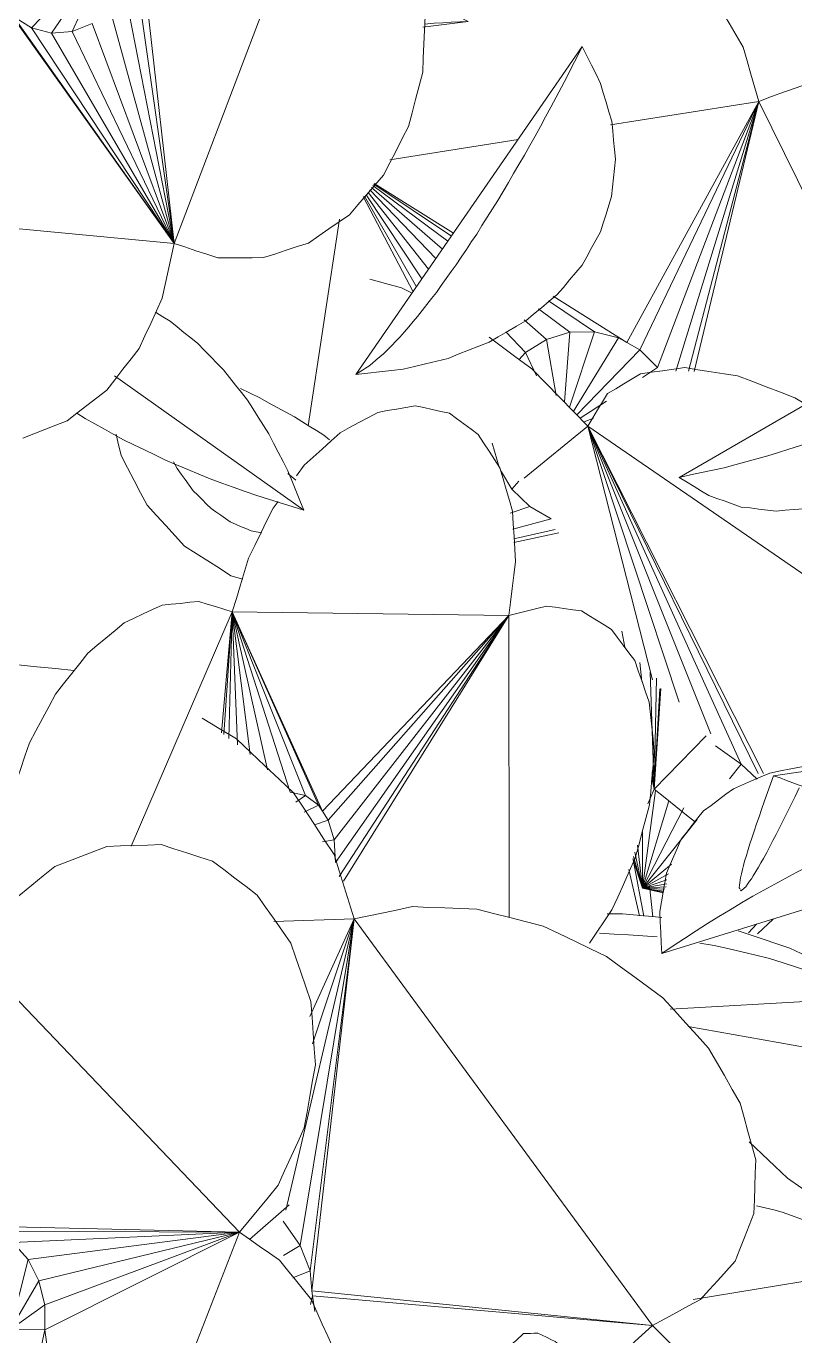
# Model space of a CAD drawing. Header units: metres. Extents: x -18.34 to -13.25, y -25.49 to -16.26.
# Drawn here: x -17.6161 to -17.5496, y -21.0755 to -20.9622 of the extents above; entities that cross this region are included whole.
import ezdxf

# ---------------------------------------------------------------- set-up
doc = ezdxf.new("R2010")
doc.units = ezdxf.units.M
doc.layers.add('Importações nas famílias', color=7, linetype='Continuous', lineweight=5)
doc.layers.add('Vegetação', color=7, linetype='Continuous', lineweight=5)

# ---------------------------------------------------------------- blocks, each defined once
blk = doc.blocks.new('Planta_pergolado_12200 - plantas pergolado_skp_Component_17-V2872-Pavimento 02 - Executivo')
at = {"layer": 'Importações nas famílias', "color": 9}
for p, q in [((-0.04069, 0.05566), (-0.01769, 0.03159)), ((-0.01769, 0.03159), (-0.04069, 0.03213)), ((-0.0389, 0.03168), (-0.01769, 0.03159)), ((-0.03728, 0.03069), (-0.01769, 0.03159)), ((-0.03596, 0.02923), (-0.03728, 0.03069)), ((-0.01769, 0.03159), (-0.03596, 0.02923)), ((-0.01769, 0.03159), (-0.03503, 0.0274)), ((-0.03453, 0.02532), (-0.01769, 0.03159)), ((-0.03452, 0.02314), (-0.01769, 0.03159)), ((-0.03109, -0.00279), (-0.01769, 0.03159)), ((-0.03749, 0.02318), (-0.03596, 0.02923)), ((-0.03503, 0.0274), (-0.03596, 0.02923)), ((-0.03749, 0.02318), (-0.03503, 0.0274)), ((-0.03463, 0.02574), (-0.03503, 0.0274)), ((-0.03453, 0.02532), (-0.03749, 0.02318)), ((-0.03463, 0.02574), (-0.03453, 0.02532)), ((-0.03453, 0.02532), (-0.03452, 0.02314)), ((-0.03749, 0.02318), (-0.03452, 0.02314)), ((-0.03452, 0.02314), (-0.03499, 0.02099)), ((-0.03452, 0.02314), (-0.03109, -0.00279))]:
    blk.add_line(p, q, dxfattribs=at)
at = {"layer": 'Importações nas famílias', "color": 9, "flags": 128}
for points in [[(-0.03367, 0.06322), (-0.03254, 0.06366), (-0.03141, 0.06409), (-0.03028, 0.06453), (-0.02915, 0.06497)], [(-0.02915, 0.06497), (-0.02798, 0.06501), (-0.02681, 0.06505), (-0.02564, 0.06509), (-0.02446, 0.06513)], [(-0.02446, 0.06513), (-0.02335, 0.06477), (-0.02223, 0.06441), (-0.02112, 0.06405), (-0.02, 0.06369)], [(-0.02, 0.06369), (-0.01904, 0.06296), (-0.01807, 0.06222), (-0.01711, 0.06149), (-0.01614, 0.06076)], [(-0.03763, 0.06002), (-0.03664, 0.06082), (-0.03565, 0.06162), (-0.03466, 0.06242), (-0.03367, 0.06322)], [(-0.01614, 0.06076), (-0.01542, 0.05972), (-0.01469, 0.05868), (-0.01396, 0.05764), (-0.01323, 0.0566)], [(-0.01323, 0.0566), (-0.01279, 0.05534), (-0.01236, 0.05408), (-0.01193, 0.05282), (-0.0115, 0.05156)], [(-0.0115, 0.05156), (-0.0114, 0.05019), (-0.0113, 0.04882), (-0.0112, 0.04745), (-0.0111, 0.04608)], [(-0.0111, 0.04608), (-0.01135, 0.04472), (-0.01159, 0.04335), (-0.01183, 0.04199), (-0.01208, 0.04062)], [(-0.01208, 0.04062), (-0.01264, 0.03938), (-0.01321, 0.03813), (-0.01377, 0.03689), (-0.01434, 0.03565)], [(-0.01434, 0.03565), (-0.01517, 0.03463), (-0.01601, 0.03362), (-0.01685, 0.0326), (-0.01769, 0.03159)], [(-0.01769, 0.03159), (-0.01682, 0.03098), (-0.01596, 0.03038), (-0.01509, 0.02978), (-0.01422, 0.02917)], [(-0.01422, 0.02917), (-0.01353, 0.02832), (-0.01284, 0.02746), (-0.01214, 0.02661), (-0.01145, 0.02575)], [(-0.01145, 0.02575), (-0.01098, 0.0247), (-0.01051, 0.02365), (-0.01003, 0.0226), (-0.00956, 0.02155)]]:
    blk.add_lwpolyline(points, dxfattribs=at)
blk = doc.blocks.new('Planta_pergolado_12200 - plantas pergolado_skp_Component_16-V2873-Pavimento 02 - Executivo')
blk.add_blockref('Planta_pergolado_12200 - plantas pergolado_skp_Component_17-V2872-Pavimento 02 - Executivo', (0, 0))
blk = doc.blocks.new('Planta_pergolado_12200 - plantas pergolado_skp_-V2892-Pavimento 02 - Executivo')
blk.add_blockref('Planta_pergolado_12200 - plantas pergolado_skp_Component_16-V2873-Pavimento 02 - Executivo', (0, 0))
blk = doc.blocks.new('Planta_pergolado_12200 - plantas pergolado_skp_Component_17-V3023-Pavimento 02 - Executivo')
at = {"layer": 'Importações nas famílias', "color": 9}
for p, q in [((0.01444, 0.1274), (0.02726, 0.12943)), ((0.01585, 0.10856), (0.02726, 0.12943)), ((0.01697, 0.10792), (0.02726, 0.12943)), ((0.01851, 0.10641), (0.02726, 0.12943)), ((0.0201, 0.1061), (0.02726, 0.12943)), ((0.02726, 0.12943), (0.02118, 0.10608)), ((0.02726, 0.12943), (0.02168, 0.10607)), ((0.03528, 0.11316), (0.02726, 0.12943)), ((-0.00466, 0.12436), (0.00643, 0.12612)), ((-0.00686, 0.12124), (-0.00236, 0.11339)), ((-0.0067, 0.12133), (-0.0019, 0.11406)), ((-0.00655, 0.12154), (-0.00131, 0.11491)), ((-0.00639, 0.12177), (-0.00069, 0.11582)), ((-0.00625, 0.12199), (-0.00011, 0.11665)), ((-0.00614, 0.12216), (0.00035, 0.11732)), ((-0.00606, 0.12227), (0.00067, 0.11777)), ((-0.00602, 0.12233), (0.00083, 0.11802)), ((-0.00266, 0.11296), (-0.00696, 0.12119)), ((-0.00901, 0.11923), (-0.01172, 0.10137)), ((0.00906, 0.11217), (0.01304, 0.1095)), ((0.00947, 0.11258), (0.01585, 0.10856)), ((0.00821, 0.11147), (0.01092, 0.10945)), ((0.00695, 0.11052), (0.00889, 0.10884)), ((0.00538, 0.10948), (0.00708, 0.1077)), ((0.00708, 0.1077), (0.00889, 0.10884)), ((0.00889, 0.10884), (0.01092, 0.10945)), ((0.00889, 0.10884), (0.00972, 0.10398)), ((0.01092, 0.10945), (0.01044, 0.10342)), ((0.01089, 0.10296), (0.01304, 0.1095)), ((0.01092, 0.10945), (0.01304, 0.1095)), ((0.01511, 0.10898), (0.01121, 0.10258)), ((0.01304, 0.1095), (0.01511, 0.10898)), ((0.01511, 0.10898), (0.01585, 0.10856)), ((0.0065, 0.10707), (0.00708, 0.1077)), ((0.00803, 0.10568), (0.00708, 0.1077)), ((0.01153, 0.10231), (0.01697, 0.10792)), ((0.01585, 0.10856), (0.01697, 0.10792)), ((0.01697, 0.10792), (0.01851, 0.10641)), ((0.01719, 0.10554), (0.01851, 0.10641)), ((0.01182, 0.10202), (0.01409, 0.1035)), ((0.01214, 0.10169), (0.01296, 0.10201)), ((0.00479, 0.09777), (0.00418, 0.09987)), ((0.00501, 0.09739), (0.00479, 0.09777)), ((0.00501, 0.09739), (0.0059, 0.09589)), ((0.00649, 0.09658), (0.0059, 0.09589)), ((0.0059, 0.09589), (0.00744, 0.09437)), ((0.00575, 0.09379), (0.00744, 0.09437)), ((0.00744, 0.09437), (0.0093, 0.09332)), ((0.0093, 0.09332), (0.00598, 0.09241)), ((0.00607, 0.09126), (0.00997, 0.09209)), ((0.00963, 0.09239), (0.00608, 0.09158)), ((-0.0174, 0.08808), (-0.01842, 0.08839)), ((0.0154, 0.08358), (0.01568, 0.08222)), ((0.01696, 0.08088), (0.01715, 0.07925)), ((0.01785, 0.08003), (0.01822, 0.06991)), ((0.01842, 0.07953), (0.01822, 0.06991)), ((0.01879, 0.07862), (0.01822, 0.06991)), ((0.0187, 0.07861), (0.01822, 0.06991)), ((0.01822, 0.06991), (0.02272, 0.07455)), ((0.01804, 0.07142), (0.01822, 0.06991)), ((0.01802, 0.07088), (0.01822, 0.06991)), ((0.01822, 0.06991), (0.01766, 0.06865))]:
    blk.add_line(p, q, dxfattribs=at)
at = {"layer": 'Importações nas famílias', "color": 9, "flags": 128}
for points in [[(0.02346, 0.13827), (0.02408, 0.13723), (0.02469, 0.13619), (0.02531, 0.13515), (0.02592, 0.13411)], [(0.02592, 0.13411), (0.02626, 0.13294), (0.02659, 0.13177), (0.02693, 0.1306), (0.02726, 0.12943)], [(0.02726, 0.12943), (0.02837, 0.12984), (0.02948, 0.13024), (0.03059, 0.13064), (0.03169, 0.13104)], [(-0.02792, 0.09879), (-0.0282, 0.09997), (-0.02835, 0.10064)], [(-0.02567, 0.0945), (-0.02624, 0.09557), (-0.0268, 0.09664), (-0.02736, 0.09771), (-0.02792, 0.09879)], [(-0.02243, 0.09095), (-0.02324, 0.09184), (-0.02405, 0.09273), (-0.02486, 0.09361), (-0.02567, 0.0945)], [(-0.01842, 0.08839), (-0.01942, 0.08903), (-0.02042, 0.08967), (-0.02143, 0.09031), (-0.02243, 0.09095)], [(0.02178, 0.06707), (0.02102, 0.06767), (0.02008, 0.06842), (0.01915, 0.06916), (0.01822, 0.06991)]]:
    blk.add_lwpolyline(points, dxfattribs=at)
blk = doc.blocks.new('Planta_pergolado_12200 - plantas pergolado_skp_Component_16-V3024-Pavimento 02 - Executivo')
blk.add_blockref('Planta_pergolado_12200 - plantas pergolado_skp_Component_17-V3023-Pavimento 02 - Executivo', (0, 0))
blk = doc.blocks.new('Planta_pergolado_12200 - plantas pergolado_skp_Component_12-V3059-Pavimento 02 - Executivo')
at = {"layer": 'Importações nas famílias', "color": 9}
for p, q in [((0.01546, 0.05915), (0.01414, 0.05914)), ((0.02216, 0.05659), (0.02339, 0.05641)), ((0.0373, 0.05189), (0.03645, 0.05248)), ((0.0196, 0.0509), (0.0373, 0.05189))]:
    blk.add_line(p, q, dxfattribs=at)
at = {"layer": 'Importações nas famílias', "color": 9, "flags": 128}
for points in [[(0.01886, 0.05883), (0.01803, 0.05891), (0.01675, 0.05903), (0.01546, 0.05915)], [(0.01349, 0.05747), (0.01474, 0.05739), (0.01598, 0.05731), (0.01722, 0.05723), (0.01847, 0.05714)], [(0.02995, 0.05618), (0.02883, 0.05655), (0.02772, 0.05692), (0.0266, 0.0573), (0.02548, 0.05767)], [(0.02339, 0.05641), (0.02459, 0.05613), (0.0258, 0.05584), (0.027, 0.05556), (0.0282, 0.05528)], [(0.03392, 0.05424), (0.03293, 0.05472), (0.03194, 0.05521), (0.03094, 0.0557), (0.02995, 0.05618)], [(0.0282, 0.05528), (0.02937, 0.0549), (0.03053, 0.05452), (0.03169, 0.05415), (0.03286, 0.05377)], [(0.03286, 0.05377), (0.03397, 0.0533), (0.03508, 0.05283), (0.03619, 0.05236), (0.0373, 0.05189)], [(0.03594, 0.05284), (0.03561, 0.05307), (0.03477, 0.05365), (0.03392, 0.05424)]]:
    blk.add_lwpolyline(points, dxfattribs=at)
blk = doc.blocks.new('Planta_pergolado_12200 - plantas pergolado_skp_Component_12-V3060-Pavimento 02 - Executivo')
at = {"layer": 'Importações nas famílias', "color": 9}
blk.add_line((0.02158, 0.02576), (0.03908, 0.02864), dxfattribs=at)
at = {"layer": 'Importações nas famílias', "color": 9, "flags": 128}
for points in [[(0.02708, 0.03388), (0.02782, 0.0337), (0.02856, 0.03352), (0.0293, 0.03334)], [(0.0293, 0.03334), (0.03009, 0.03305), (0.03087, 0.03276), (0.03166, 0.03248), (0.03244, 0.03219)], [(0.03269, 0.03311), (0.03184, 0.03284), (0.03117, 0.03264)], [(0.03558, 0.03375), (0.03486, 0.03359), (0.03414, 0.03343), (0.03342, 0.03327), (0.03269, 0.03311)], [(0.03788, 0.03396), (0.0373, 0.03391), (0.03673, 0.03386), (0.03616, 0.03381), (0.03558, 0.03375)], [(0.03952, 0.03373), (0.03911, 0.03379), (0.0387, 0.03384), (0.03829, 0.0339), (0.03788, 0.03396)], [(0.04048, 0.03306), (0.04024, 0.03323), (0.04, 0.03339), (0.03976, 0.03356), (0.03952, 0.03373)], [(0.04073, 0.03197), (0.04066, 0.03224), (0.0406, 0.03251), (0.04054, 0.03279), (0.04048, 0.03306)], [(0.03244, 0.03219), (0.03326, 0.03179), (0.03408, 0.0314), (0.0349, 0.03101), (0.03571, 0.03062)], [(0.04026, 0.03048), (0.04037, 0.03085), (0.04049, 0.03122), (0.04061, 0.0316), (0.04073, 0.03197)], [(0.03571, 0.03062), (0.03656, 0.03012), (0.0374, 0.02963), (0.03824, 0.02913), (0.03908, 0.02864)], [(0.03908, 0.02864), (0.03938, 0.0291), (0.03967, 0.02956), (0.03996, 0.03002), (0.04026, 0.03048)]]:
    blk.add_lwpolyline(points, dxfattribs=at)
blk = doc.blocks.new('Planta_pergolado_12200 - plantas pergolado_skp_Component_12-V3061-Pavimento 02 - Executivo')
at = {"layer": 'Importações nas famílias', "color": 9}
blk.add_line((0.01886, 0.05571), (0.0454, 0.0639), dxfattribs=at)
at = {"layer": 'Importações nas famílias', "color": 9, "flags": 128}
for points in [[(0.03187, 0.07206), (0.03096, 0.07187), (0.03004, 0.07169), (0.02913, 0.0715), (0.02822, 0.07131)], [(0.03593, 0.07219), (0.03491, 0.07216), (0.0339, 0.07212), (0.03288, 0.07209), (0.03187, 0.07206)], [(0.0403, 0.07169), (0.03921, 0.07181), (0.03812, 0.07194), (0.03702, 0.07206), (0.03593, 0.07219)], [(0.0433, 0.07096), (0.0426, 0.07113), (0.04145, 0.07141), (0.0403, 0.07169)], [(0.02822, 0.07131), (0.02743, 0.07098), (0.02664, 0.07064), (0.02586, 0.0703), (0.02507, 0.06996)], [(0.02507, 0.06996), (0.02442, 0.06948), (0.02378, 0.069), (0.02313, 0.06852), (0.02249, 0.06804)], [(0.02249, 0.06804), (0.022, 0.06743), (0.02151, 0.06682), (0.02103, 0.0662), (0.02054, 0.06559)], [(0.03774, 0.06601), (0.03856, 0.0663), (0.03938, 0.06658), (0.0402, 0.06687), (0.04102, 0.06716)], [(0.04102, 0.06716), (0.04178, 0.06736), (0.04253, 0.06756), (0.04329, 0.06776), (0.04396, 0.06793)], [(0.03424, 0.06454), (0.03512, 0.06491), (0.03599, 0.06528), (0.03687, 0.06564), (0.03774, 0.06601)], [(0.02054, 0.06559), (0.02022, 0.06486), (0.0199, 0.06413), (0.01959, 0.0634), (0.01927, 0.06267)], [(0.03056, 0.06275), (0.03148, 0.0632), (0.0324, 0.06364), (0.03332, 0.06409), (0.03424, 0.06454)], [(0.01927, 0.06267), (0.01913, 0.06184), (0.01899, 0.06101), (0.01885, 0.06018), (0.0187, 0.05935)], [(0.02674, 0.06067), (0.0277, 0.06119), (0.02865, 0.06171), (0.02961, 0.06223), (0.03056, 0.06275)], [(0.02283, 0.05831), (0.02381, 0.0589), (0.02479, 0.05949), (0.02577, 0.06008), (0.02674, 0.06067)], [(0.0187, 0.05935), (0.01874, 0.05844), (0.01878, 0.05753), (0.01882, 0.05662), (0.01886, 0.05571)], [(0.01886, 0.05571), (0.01985, 0.05636), (0.02085, 0.05701), (0.02184, 0.05766), (0.02283, 0.05831)]]:
    blk.add_lwpolyline(points, dxfattribs=at)
blk = doc.blocks.new('Planta_pergolado_12200 - plantas pergolado_skp_Component_17-V3062-Pavimento 02 - Executivo')
at = {"layer": 'Importações nas famílias', "color": 9}
for p, q in [((-0.00274, 0.11284), (-0.00366, 0.1133)), ((0.03132, 0.10324), (0.03037, 0.10379)), ((0.01248, 0.10134), (0.00695, 0.09682)), ((0.01807, 0.07938), (0.01248, 0.10134)), ((0.01248, 0.10134), (0.04469, 0.07916)), ((0.02038, 0.07745), (0.01248, 0.10134)), ((0.02311, 0.0747), (0.01248, 0.10134)), ((0.02574, 0.07209), (0.01248, 0.10134)), ((0.02721, 0.07128), (0.01248, 0.10134)), ((0.02768, 0.07127), (0.01248, 0.10134)), ((0.02574, 0.07209), (0.02353, 0.07367)), ((0.02473, 0.07082), (0.02574, 0.07209)), ((0.02712, 0.07079), (0.02574, 0.07209)), ((0.01721, 0.06135), (0.01833, 0.06982)), ((0.01721, 0.06135), (0.01948, 0.0689)), ((0.01721, 0.06135), (0.02079, 0.06832)), ((0.01721, 0.06135), (0.02194, 0.0673)), ((0.01721, 0.06135), (0.01719, 0.06623)), ((0.01721, 0.06135), (0.01677, 0.06508)), ((0.01635, 0.06391), (0.01721, 0.06135)), ((0.01721, 0.06135), (0.01635, 0.0639)), ((0.01721, 0.06135), (0.01642, 0.0641)), ((0.01731, 0.05894), (0.01642, 0.06367)), ((0.01721, 0.06135), (0.01655, 0.06446)), ((0.01601, 0.06296), (0.01693, 0.05896)), ((0.01721, 0.06135), (0.0197, 0.06344)), ((0.01721, 0.06135), (0.01945, 0.06259)), ((0.01721, 0.06135), (0.0193, 0.06207)), ((0.01721, 0.06135), (0.0193, 0.06174)), ((0.01721, 0.06135), (0.01926, 0.06147)), ((0.01721, 0.06135), (0.01899, 0.06102)), ((0.01905, 0.06111), (0.01721, 0.06135)), ((0.01721, 0.06135), (0.01913, 0.06126)), ((0.01898, 0.06096), (0.01721, 0.06135)), ((0.01809, 0.05889), (0.01782, 0.06156)), ((0.02637, 0.0575), (0.02708, 0.05825)), ((0.02715, 0.05741), (0.02851, 0.05869)), ((0.02116, 0.0494), (0.05433, 0.04344))]:
    blk.add_line(p, q, dxfattribs=at)
at = {"layer": 'Importações nas famílias', "color": 9, "flags": 128}
for points in [[(-0.00366, 0.1133), (-0.00503, 0.11368), (-0.00639, 0.11405)], [(0.00763, 0.10628), (0.00624, 0.1073), (0.00486, 0.10833), (0.00392, 0.10902)], [(0.01248, 0.10134), (0.01127, 0.10258), (0.01006, 0.10381), (0.00884, 0.10504), (0.00763, 0.10628)], [(0.01702, 0.10586), (0.01631, 0.10543), (0.01559, 0.105), (0.01488, 0.10457), (0.01417, 0.10414)], [(0.02086, 0.10639), (0.0199, 0.10626), (0.01894, 0.10612), (0.01798, 0.10599), (0.01702, 0.10586)], [(0.02541, 0.10568), (0.02427, 0.10586), (0.02313, 0.10603), (0.02199, 0.10621), (0.02086, 0.10639)], [(0.03037, 0.10379), (0.02913, 0.10427), (0.02789, 0.10474), (0.02665, 0.10521), (0.02541, 0.10568)], [(0.01417, 0.10414), (0.01374, 0.10344), (0.01332, 0.10274), (0.0129, 0.10204), (0.01248, 0.10134)], [(0.02644, 0.03941), (0.02754, 0.03837), (0.02865, 0.03732), (0.02976, 0.03628)], [(0.02976, 0.03628), (0.03099, 0.03541), (0.03221, 0.03454), (0.03344, 0.03366)]]:
    blk.add_lwpolyline(points, dxfattribs=at)
blk = doc.blocks.new('Planta_pergolado_12200 - plantas pergolado_skp_Component_16-V3063-Pavimento 02 - Executivo')
for name in ['Planta_pergolado_12200 - plantas pergolado_skp_Component_17-V3062-Pavimento 02 - Executivo', 'Planta_pergolado_12200 - plantas pergolado_skp_Component_12-V3061-Pavimento 02 - Executivo', 'Planta_pergolado_12200 - plantas pergolado_skp_Component_12-V3059-Pavimento 02 - Executivo', 'Planta_pergolado_12200 - plantas pergolado_skp_Component_12-V3060-Pavimento 02 - Executivo']:
    blk.add_blockref(name, (0, 0))
blk = doc.blocks.new('Planta_pergolado_12200 - plantas pergolado_skp_-V3067-Pavimento 02 - Executivo')
blk.add_blockref('Planta_pergolado_12200 - plantas pergolado_skp_Component_16-V3063-Pavimento 02 - Executivo', (0, 0))
blk = doc.blocks.new('Planta_pergolado_12200 - plantas pergolado_skp_-V3068-Pavimento 02 - Executivo')
for name in ['Planta_pergolado_12200 - plantas pergolado_skp_Component_16-V3024-Pavimento 02 - Executivo', 'Planta_pergolado_12200 - plantas pergolado_skp_-V3067-Pavimento 02 - Executivo']:
    blk.add_blockref(name, (0, 0))
blk = doc.blocks.new('Planta_pergolado_12200 - plantas pergolado_skp_-V3129-Pavimento 02 - Executivo')
for name in ['Planta_pergolado_12200 - plantas pergolado_skp_-V2892-Pavimento 02 - Executivo', 'Planta_pergolado_12200 - plantas pergolado_skp_-V3068-Pavimento 02 - Executivo']:
    blk.add_blockref(name, (0, 0))
blk = doc.blocks.new('Planta_pergolado_12200 - plantas pergolado_skp_Component_12-V973-Pavimento 02 - Executivo')
at = {"layer": 'Importações nas famílias', "color": 9}
for p, q in [((-0.07271, -0.14474), (-0.07664, -0.14423)), ((-0.0765, -0.1445), (-0.07565, -0.14457)), ((-0.10364, -0.14716), (-0.10438, -0.14685))]:
    blk.add_line(p, q, dxfattribs=at)
at = {"layer": 'Importações nas famílias', "color": 9, "flags": 128}
for points in [[(-0.07271, -0.14474), (-0.0736, -0.14518), (-0.07449, -0.14561), (-0.07539, -0.14604), (-0.07628, -0.14647)], [(-0.07565, -0.14457), (-0.07491, -0.14461), (-0.07418, -0.14466), (-0.07344, -0.1447), (-0.07271, -0.14474)]]:
    blk.add_lwpolyline(points, dxfattribs=at)
blk = doc.blocks.new('Planta_pergolado_12200 - plantas pergolado_skp_Component_12-V2214-Pavimento 02 - Executivo')
at = {"layer": 'Importações nas famílias', "color": 9}
for p, q in [((-0.08692, -0.10245), (-0.10331, -0.11408)), ((-0.10656, -0.11085), (-0.10584, -0.11038))]:
    blk.add_line(p, q, dxfattribs=at)
at = {"layer": 'Importações nas famílias', "color": 9, "flags": 128}
for points in [[(-0.09101, -0.10371), (-0.08999, -0.10339), (-0.08897, -0.10308), (-0.08794, -0.10276), (-0.08692, -0.10245)], [(-0.08692, -0.10245), (-0.08727, -0.1033), (-0.08762, -0.10416), (-0.08797, -0.10501), (-0.08832, -0.10586)], [(-0.09504, -0.10516), (-0.09403, -0.1048), (-0.09303, -0.10444), (-0.09202, -0.10407), (-0.09101, -0.10371)], [(-0.09891, -0.10679), (-0.09795, -0.10638), (-0.09698, -0.10598), (-0.09601, -0.10557), (-0.09504, -0.10516)], [(-0.08832, -0.10586), (-0.08873, -0.10666), (-0.08914, -0.10746), (-0.08954, -0.10825), (-0.08995, -0.10905)], [(-0.10254, -0.10854), (-0.10163, -0.1081), (-0.10073, -0.10766), (-0.09982, -0.10723), (-0.09891, -0.10679)], [(-0.10584, -0.11038), (-0.10501, -0.10992), (-0.10419, -0.10946), (-0.10337, -0.109), (-0.10254, -0.10854)], [(-0.08995, -0.10905), (-0.09042, -0.10978), (-0.09088, -0.11051), (-0.09135, -0.11124), (-0.09181, -0.11196)], [(-0.09181, -0.11196), (-0.09233, -0.11262), (-0.09284, -0.11327), (-0.09336, -0.11393), (-0.09387, -0.11458)], [(-0.09387, -0.11458), (-0.09443, -0.11515), (-0.09499, -0.11572), (-0.09555, -0.11629), (-0.09611, -0.11687)], [(-0.09611, -0.11687), (-0.09671, -0.11735), (-0.09731, -0.11783), (-0.0979, -0.11831), (-0.0985, -0.1188)], [(-0.0985, -0.1188), (-0.09913, -0.11918), (-0.09976, -0.11957)]]:
    blk.add_lwpolyline(points, dxfattribs=at)
blk = doc.blocks.new('Planta_pergolado_12200 - plantas pergolado_skp_Component_17-V3153-Pavimento 02 - Executivo')
at = {"layer": 'Importações nas famílias', "color": 9}
for p, q in [((-0.02334, 0.11714), (-0.01024, 0.15152)), ((-0.02864, 0.14311), (-0.03568, 0.13579)), ((-0.03395, 0.13534), (-0.02864, 0.14311)), ((-0.03216, 0.13546), (-0.02864, 0.14311)), ((-0.02625, 0.14307), (-0.02334, 0.11714)), ((-0.02334, 0.11714), (-0.02671, 0.14092)), ((-0.02334, 0.11714), (-0.02761, 0.13897)), ((-0.02334, 0.11714), (-0.03774, 0.13737)), ((-0.02334, 0.11714), (-0.02888, 0.13734)), ((-0.03568, 0.13579), (-0.03723, 0.13678)), ((-0.02334, 0.11714), (-0.03723, 0.13678)), ((-0.03043, 0.13615), (-0.03216, 0.13546)), ((-0.02334, 0.11714), (-0.03043, 0.13615)), ((-0.03395, 0.13534), (-0.03568, 0.13579)), ((-0.02334, 0.11714), (-0.03568, 0.13579)), ((-0.03216, 0.13546), (-0.03395, 0.13534)), ((-0.02334, 0.11714), (-0.03395, 0.13534)), ((-0.02334, 0.11714), (-0.03216, 0.13546)), ((-0.02334, 0.11714), (-0.05352, 0.11996))]:
    blk.add_line(p, q, dxfattribs=at)
at = {"layer": 'Importações nas famílias', "color": 9, "flags": 128}
for points in [[(-0.00162, 0.1368), (-0.00167, 0.13559), (-0.00172, 0.13437), (-0.00177, 0.13316), (-0.00182, 0.13195)], [(-0.00182, 0.13195), (-0.00213, 0.13078), (-0.00244, 0.1296), (-0.00274, 0.12843), (-0.00305, 0.12726)], [(-0.00305, 0.12726), (-0.00359, 0.12621), (-0.00413, 0.12515), (-0.00467, 0.1241), (-0.00521, 0.12305)], [(-0.00521, 0.12305), (-0.00595, 0.12219), (-0.00669, 0.12133), (-0.00743, 0.12047), (-0.00817, 0.11961)], [(-0.00817, 0.11961), (-0.00905, 0.119), (-0.00994, 0.11839), (-0.01082, 0.11778), (-0.01171, 0.11717)], [(-0.02334, 0.11714), (-0.0236, 0.11595), (-0.02385, 0.11476), (-0.02411, 0.11357), (-0.02437, 0.11239)], [(-0.01956, 0.11589), (-0.02051, 0.1162), (-0.02145, 0.11651), (-0.0224, 0.11683), (-0.02334, 0.11714)], [(-0.01171, 0.11717), (-0.01268, 0.11686), (-0.01365, 0.11654), (-0.01462, 0.11622), (-0.01559, 0.11591)], [(-0.01559, 0.11591), (-0.01658, 0.1159), (-0.01758, 0.1159), (-0.01857, 0.1159), (-0.01956, 0.11589)], [(-0.02437, 0.11239), (-0.02486, 0.1113), (-0.02536, 0.11022), (-0.02586, 0.10914), (-0.02635, 0.10806)], [(-0.02635, 0.10806), (-0.02706, 0.10715), (-0.02776, 0.10625), (-0.02846, 0.10535), (-0.02916, 0.10444)], [(-0.02916, 0.10444), (-0.03002, 0.10378), (-0.03088, 0.10312), (-0.03174, 0.10245), (-0.0326, 0.10179)], [(-0.0326, 0.10179), (-0.03356, 0.10141), (-0.03452, 0.10103), (-0.03548, 0.10066), (-0.03644, 0.10028)]]:
    blk.add_lwpolyline(points, dxfattribs=at)
blk = doc.blocks.new('Planta_pergolado_12200 - plantas pergolado_skp_Component_16-V3154-Pavimento 02 - Executivo')
blk.add_blockref('Planta_pergolado_12200 - plantas pergolado_skp_Component_17-V3153-Pavimento 02 - Executivo', (0, 0))
at = {"extrusion": (0, 0, -1), "zscale": -1, "rotation": 180}
for name in ['Planta_pergolado_12200 - plantas pergolado_skp_Component_12-V973-Pavimento 02 - Executivo', 'Planta_pergolado_12200 - plantas pergolado_skp_Component_12-V2214-Pavimento 02 - Executivo']:
    blk.add_blockref(name, (-0.07482, -0.00839), dxfattribs=at)
blk = doc.blocks.new('Planta_pergolado_12200 - plantas pergolado_skp_-V3169-Pavimento 02 - Executivo')
blk.add_blockref('Planta_pergolado_12200 - plantas pergolado_skp_Component_16-V3154-Pavimento 02 - Executivo', (0, 0))
blk = doc.blocks.new('Planta_pergolado_12200 - plantas pergolado_skp_Component_12-V3283-Pavimento 02 - Executivo')
at = {"layer": 'Importações nas famílias', "color": 9}
blk.add_line((0.03194, 0.10359), (0.02038, 0.0969), dxfattribs=at)
at = {"layer": 'Importações nas famílias', "color": 9, "flags": 128}
for points in [[(0.0317, 0.09993), (0.03078, 0.09964), (0.02987, 0.09934), (0.02896, 0.09904), (0.02804, 0.09875)], [(0.02804, 0.09875), (0.0271, 0.09849), (0.02615, 0.09824), (0.0252, 0.09799), (0.02426, 0.09773)], [(0.02426, 0.09773), (0.02329, 0.09753), (0.02232, 0.09732), (0.02135, 0.09711), (0.02038, 0.0969)], [(0.02038, 0.0969), (0.02102, 0.09651), (0.02166, 0.09611), (0.0223, 0.09571), (0.02294, 0.09532)], [(0.02294, 0.09532), (0.02364, 0.09507), (0.02435, 0.09483), (0.02505, 0.09458), (0.02575, 0.09433)], [(0.02575, 0.09433), (0.02651, 0.09425), (0.02726, 0.09416), (0.02801, 0.09407), (0.02877, 0.09398)], [(0.02877, 0.09398), (0.02955, 0.09405), (0.03033, 0.09412), (0.03112, 0.09419), (0.0319, 0.09426)], [(0.0319, 0.09426), (0.0327, 0.09448), (0.03349, 0.09471)]]:
    blk.add_lwpolyline(points, dxfattribs=at)
blk = doc.blocks.new('Planta_pergolado_12200 - plantas pergolado_skp_Component_12-V3284-Pavimento 02 - Executivo')
at = {"layer": 'Importações nas famílias', "color": 9}
for p, q in [((0.03148, 0.07152), (0.02855, 0.07109)), ((0.03118, 0.07091), (0.03148, 0.07152)), ((0.02569, 0.0612), (0.02573, 0.06113))]:
    blk.add_line(p, q, dxfattribs=at)
at = {"layer": 'Importações nas famílias', "color": 9, "flags": 128}
for points in [[(0.03148, 0.07152), (0.03192, 0.0713), (0.03237, 0.07108), (0.03281, 0.07086), (0.03326, 0.07064)], [(0.02855, 0.07109), (0.02829, 0.07036), (0.02803, 0.06963), (0.02776, 0.0689), (0.0275, 0.06817)], [(0.03077, 0.07027), (0.03022, 0.07048), (0.02966, 0.07068), (0.02911, 0.07089), (0.02855, 0.07109)], [(0.03268, 0.0696), (0.0322, 0.06977), (0.03172, 0.06994), (0.03125, 0.07011), (0.03077, 0.07027)], [(0.03326, 0.07064), (0.03362, 0.07045), (0.03398, 0.07027), (0.03434, 0.07008), (0.0347, 0.0699)], [(0.03004, 0.06854), (0.0304, 0.06928), (0.03076, 0.07003)], [(0.03424, 0.06908), (0.03385, 0.06921), (0.03346, 0.06934), (0.03307, 0.06947), (0.03268, 0.0696)], [(0.0347, 0.0699), (0.03497, 0.06975), (0.03524, 0.0696), (0.03551, 0.06945), (0.03577, 0.0693)], [(0.03577, 0.0693), (0.03595, 0.06919), (0.03612, 0.06908), (0.0363, 0.06897), (0.03647, 0.06886)], [(0.0275, 0.06817), (0.02729, 0.06754), (0.02707, 0.06692), (0.02686, 0.0663), (0.02665, 0.06568)], [(0.02877, 0.06599), (0.02909, 0.06663), (0.02941, 0.06727), (0.02972, 0.0679), (0.03004, 0.06854)], [(0.03544, 0.06871), (0.03514, 0.0688), (0.03484, 0.06889), (0.03454, 0.06899), (0.03424, 0.06908)], [(0.03627, 0.06851), (0.03607, 0.06856), (0.03586, 0.06861), (0.03565, 0.06866), (0.03544, 0.06871)], [(0.03673, 0.06846), (0.03661, 0.06847), (0.0365, 0.06848), (0.03639, 0.06849), (0.03627, 0.06851)], [(0.03647, 0.06886), (0.03655, 0.06879), (0.03663, 0.06872), (0.03671, 0.06865), (0.03679, 0.06858)], [(0.03679, 0.06858), (0.03678, 0.06855), (0.03676, 0.06852), (0.03674, 0.06849), (0.03673, 0.06846)], [(0.02767, 0.06393), (0.02795, 0.06445), (0.02822, 0.06496), (0.02849, 0.06548), (0.02877, 0.06599)], [(0.02665, 0.06568), (0.0265, 0.06518), (0.02635, 0.06469), (0.02619, 0.06419), (0.02604, 0.06369)], [(0.02604, 0.06369), (0.02595, 0.06333), (0.02586, 0.06297), (0.02577, 0.06261), (0.02568, 0.06225)], [(0.02679, 0.06242), (0.02701, 0.0628), (0.02723, 0.06318), (0.02745, 0.06355), (0.02767, 0.06393)], [(0.02613, 0.06147), (0.0263, 0.06171), (0.02646, 0.06195), (0.02662, 0.06218), (0.02679, 0.06242)], [(0.02568, 0.06225), (0.02565, 0.06204), (0.02563, 0.06182), (0.0256, 0.06161), (0.02557, 0.06139)], [(0.02557, 0.06139), (0.02561, 0.06133), (0.02565, 0.06126)], [(0.02573, 0.06113), (0.02583, 0.06122), (0.02593, 0.0613), (0.02603, 0.06139), (0.02613, 0.06147)]]:
    blk.add_lwpolyline(points, dxfattribs=at)
blk = doc.blocks.new('Planta_pergolado_12200 - plantas pergolado_skp_Component_12-V2368-Pavimento 02 - Executivo')
at = {"layer": 'Importações nas famílias', "color": 9}
blk.add_line((0.01199, -0.13417), (-0.0076, -0.10581), dxfattribs=at)
at = {"layer": 'Importações nas famílias', "color": 9, "flags": 128}
for points in [[(-0.0076, -0.10581), (-0.00658, -0.10592), (-0.00555, -0.10603), (-0.00453, -0.10614), (-0.00351, -0.10626)], [(-0.00647, -0.10652), (-0.00676, -0.10634), (-0.00704, -0.10617), (-0.00732, -0.10599), (-0.0076, -0.10581)], [(-0.00351, -0.10626), (-0.00254, -0.10649), (-0.00157, -0.10672), (-0.0006, -0.10696), (0.00037, -0.10719)], [(-0.0052, -0.1076), (-0.00552, -0.10733), (-0.00584, -0.10706), (-0.00616, -0.10679), (-0.00647, -0.10652)], [(-0.00379, -0.10904), (-0.00414, -0.10868), (-0.0045, -0.10832), (-0.00485, -0.10796), (-0.0052, -0.1076)], [(0.00037, -0.10719), (0.00126, -0.10755), (0.00215, -0.1079), (0.00304, -0.10825), (0.00393, -0.1086)], [(0.00393, -0.1086), (0.00472, -0.10906), (0.00551, -0.10953), (0.00631, -0.10999), (0.0071, -0.11045)], [(-0.00227, -0.11081), (-0.00265, -0.11037), (-0.00303, -0.10992), (-0.00341, -0.10948), (-0.00379, -0.10904)], [(-0.00064, -0.1129), (-0.00105, -0.11238), (-0.00145, -0.11186), (-0.00186, -0.11133), (-0.00227, -0.11081)], [(0.0071, -0.11045), (0.00778, -0.11101), (0.00845, -0.11157), (0.00913, -0.11213), (0.0098, -0.11269)], [(0.00107, -0.11529), (0.00064, -0.1147), (0.00022, -0.1141), (-0.00021, -0.1135), (-0.00064, -0.1129)], [(0.0098, -0.11269), (0.01035, -0.11333), (0.01089, -0.11398), (0.01143, -0.11462), (0.01197, -0.11527)], [(0.00285, -0.11795), (0.0024, -0.11729), (0.00196, -0.11662), (0.00152, -0.11596), (0.00107, -0.11529)], [(0.01197, -0.11527), (0.01237, -0.11599), (0.01277, -0.1167), (0.01317, -0.11742), (0.01356, -0.11813)], [(0.00467, -0.12085), (0.00421, -0.12013), (0.00376, -0.1194), (0.0033, -0.11868), (0.00285, -0.11795)], [(0.01356, -0.11813), (0.01381, -0.1189), (0.01405, -0.11967), (0.01429, -0.12044), (0.01453, -0.12121)], [(0.00651, -0.12396), (0.00605, -0.12318), (0.00559, -0.1224), (0.00513, -0.12163), (0.00467, -0.12085)], [(0.01453, -0.12121), (0.01461, -0.12201), (0.0147, -0.12282), (0.01478, -0.12362), (0.01486, -0.12443)], [(0.00836, -0.12724), (0.0079, -0.12642), (0.00744, -0.1256), (0.00698, -0.12478), (0.00651, -0.12396)], [(0.01486, -0.12443), (0.01478, -0.12525), (0.0147, -0.12607), (0.01462, -0.12689), (0.01454, -0.12771)], [(0.01019, -0.13065), (0.00974, -0.1298), (0.00928, -0.12894), (0.00882, -0.12809), (0.00836, -0.12724)], [(0.01454, -0.12771), (0.0143, -0.12853), (0.01406, -0.12935), (0.01381, -0.13016), (0.01357, -0.13098)], [(0.01199, -0.13417), (0.01154, -0.13329), (0.01109, -0.13241), (0.01064, -0.13153), (0.01019, -0.13065)], [(0.01357, -0.13098), (0.01318, -0.13178), (0.01278, -0.13257), (0.01238, -0.13337), (0.01199, -0.13417)]]:
    blk.add_lwpolyline(points, dxfattribs=at)
blk = doc.blocks.new('Planta_pergolado_12200 - plantas pergolado_skp_Component_12-V2370-Pavimento 02 - Executivo')
at = {"layer": 'Importações nas famílias', "color": 9}
for p, q in [((-0.01348, -0.09724), (-0.01279, -0.09666)), ((-0.02338, -0.09823), (-0.02307, -0.09766)), ((-0.00988, -0.10016), (-0.01038, -0.10054))]:
    blk.add_line(p, q, dxfattribs=at)
at = {"layer": 'Importações nas famílias', "color": 9, "flags": 128}
for points in [[(-0.01847, -0.09304), (-0.01802, -0.09285), (-0.01758, -0.09266), (-0.01713, -0.09247), (-0.01668, -0.09228)], [(-0.01668, -0.09228), (-0.01622, -0.09219), (-0.01575, -0.0921)], [(-0.02014, -0.0942), (-0.01972, -0.09391), (-0.0193, -0.09362), (-0.01888, -0.09333), (-0.01847, -0.09304)], [(-0.02168, -0.09574), (-0.02129, -0.09536), (-0.02091, -0.09497), (-0.02052, -0.09458), (-0.02014, -0.0942)], [(-0.02307, -0.09766), (-0.02272, -0.09718), (-0.02237, -0.0967), (-0.02203, -0.09622), (-0.02168, -0.09574)], [(-0.01038, -0.10054), (-0.01101, -0.10094), (-0.01165, -0.10134), (-0.01228, -0.10173), (-0.01291, -0.10213)], [(-0.01291, -0.10213), (-0.01366, -0.10254), (-0.01441, -0.10295), (-0.01516, -0.10336), (-0.01591, -0.10377)], [(-0.01591, -0.10377), (-0.01675, -0.10418), (-0.0176, -0.10459)]]:
    blk.add_lwpolyline(points, dxfattribs=at)
blk = doc.blocks.new('Planta_pergolado_12200 - plantas pergolado_skp_Component_17-V3285-Pavimento 02 - Executivo')
at = {"layer": 'Importações nas famílias', "color": 9}
for p, q in [((-0.01274, 0.09702), (-0.01207, 0.09794)), ((-0.01477, 0.09424), (-0.01434, 0.09482)), ((-0.0183, 0.08527), (-0.02705, 0.065)), ((-0.01924, 0.0748), (-0.0183, 0.08527)), ((-0.0183, 0.08527), (-0.01904, 0.07464)), ((-0.0183, 0.08527), (-0.0186, 0.07431)), ((-0.0183, 0.08527), (-0.01676, 0.07292)), ((-0.0183, 0.08527), (-0.01524, 0.07159)), ((-0.0183, 0.08527), (-0.01329, 0.06967)), ((-0.0183, 0.08527), (-0.01196, 0.06937)), ((-0.0183, 0.08527), (-0.01083, 0.06854)), ((-0.0183, 0.08527), (-0.01049, 0.06802)), ((-0.0183, 0.08527), (0.00563, 0.08495)), ((-0.0183, 0.08527), (-0.01786, 0.07375)), ((-0.01049, 0.06802), (0.00563, 0.08495)), ((-0.00999, 0.06724), (0.00563, 0.08495)), ((-0.00949, 0.06555), (0.00563, 0.08495)), ((-0.00937, 0.06359), (0.00563, 0.08495)), ((0.00563, 0.08495), (-0.00905, 0.06238)), ((0.00563, 0.08495), (-0.00867, 0.06196)), ((0.00567, 0.05882), (0.00563, 0.08495)), ((-0.01329, 0.06967), (-0.01196, 0.06937)), ((-0.01281, 0.0688), (-0.01196, 0.06937)), ((-0.01196, 0.06937), (-0.01083, 0.06854)), ((-0.01083, 0.06854), (-0.01207, 0.06792)), ((-0.01083, 0.06854), (-0.01049, 0.06802)), ((-0.01049, 0.06802), (-0.00999, 0.06724)), ((-0.01119, 0.06683), (-0.00999, 0.06724)), ((-0.00999, 0.06724), (-0.00949, 0.06555)), ((-0.01049, 0.06537), (-0.00949, 0.06555)), ((-0.00949, 0.06555), (-0.00937, 0.06359)), ((-0.03785, 0.05925), (-0.03808, 0.06019)), ((-0.01682, 0.03097), (-0.01339, 0.03397))]:
    blk.add_line(p, q, dxfattribs=at)
at = {"layer": 'Importações nas famílias', "color": 9, "flags": 128}
for points in [[(-0.00897, 0.10076), (-0.00816, 0.1012), (-0.00734, 0.10164), (-0.00652, 0.10208), (-0.0057, 0.10252)], [(-0.0057, 0.10252), (-0.0049, 0.10267), (-0.00409, 0.10281), (-0.00328, 0.10295), (-0.00248, 0.10309)], [(-0.00248, 0.10309), (-0.00173, 0.10293), (-0.00099, 0.10277), (-0.00025, 0.1026), (0.00049, 0.10244)], [(0.00049, 0.10244), (0.00111, 0.10198), (0.00174, 0.10152), (0.00236, 0.10106), (0.00299, 0.1006)], [(-0.01207, 0.09794), (-0.01129, 0.09865), (-0.01052, 0.09935), (-0.00975, 0.10006), (-0.00897, 0.10076)], [(0.00299, 0.1006), (0.00345, 0.09988), (0.00392, 0.09916), (0.00439, 0.09843), (0.00485, 0.09771)], [(0.00485, 0.09771), (0.00513, 0.09677), (0.0054, 0.09584), (0.00568, 0.0949), (0.00595, 0.09396)], [(-0.01689, 0.08992), (-0.01636, 0.091), (-0.01583, 0.09208), (-0.0153, 0.09316), (-0.01477, 0.09424)], [(0.00595, 0.09396), (0.00602, 0.09287), (0.00609, 0.09178), (0.00615, 0.09069), (0.00622, 0.08961)], [(-0.0183, 0.08527), (-0.01795, 0.08643), (-0.0176, 0.08759), (-0.01724, 0.08876), (-0.01689, 0.08992)], [(0.00622, 0.08961), (0.00607, 0.08844), (0.00592, 0.08728), (0.00578, 0.08611), (0.00563, 0.08495)], [(-0.02438, 0.08584), (-0.02358, 0.08592), (-0.02278, 0.086), (-0.02198, 0.08609), (-0.02119, 0.08617)], [(-0.02119, 0.08617), (-0.02046, 0.08594), (-0.01974, 0.08572), (-0.01902, 0.08549), (-0.0183, 0.08527)], [(-0.02766, 0.08431), (-0.02684, 0.08469), (-0.02602, 0.08508), (-0.0252, 0.08546), (-0.02438, 0.08584)], [(0.00563, 0.08495), (0.00644, 0.08515), (0.00726, 0.08535), (0.00807, 0.08556), (0.00888, 0.08576)], [(0.00888, 0.08576), (0.00964, 0.08566), (0.0104, 0.08555), (0.01116, 0.08545), (0.01192, 0.08535)], [(0.01192, 0.08535), (0.01257, 0.08495), (0.01322, 0.08454), (0.01387, 0.08414), (0.01452, 0.08374)], [(-0.0308, 0.08169), (-0.03002, 0.08234), (-0.02923, 0.083), (-0.02844, 0.08366), (-0.02766, 0.08431)], [(0.01452, 0.08374), (0.01502, 0.08307), (0.01553, 0.08239), (0.01603, 0.08172), (0.01653, 0.08105)], [(-0.0336, 0.07815), (-0.0329, 0.07903), (-0.0322, 0.07992), (-0.0315, 0.0808), (-0.0308, 0.08169)], [(0.01653, 0.08105), (0.01684, 0.08015), (0.01716, 0.07925), (0.01747, 0.07835), (0.01779, 0.07745)], [(-0.03585, 0.07393), (-0.03529, 0.07498), (-0.03472, 0.07604), (-0.03416, 0.07709), (-0.0336, 0.07815)], [(0.01779, 0.07745), (0.0179, 0.07639), (0.01801, 0.07532), (0.01812, 0.07426), (0.01822, 0.07319)], [(-0.03741, 0.06932), (-0.03702, 0.07047), (-0.03663, 0.07162), (-0.03624, 0.07277), (-0.03585, 0.07393)], [(0.01822, 0.07319), (0.01812, 0.07204), (0.01801, 0.07088), (0.01791, 0.06972), (0.0178, 0.06857)], [(-0.03817, 0.06463), (-0.03798, 0.0658), (-0.03779, 0.06697), (-0.0376, 0.06815), (-0.03741, 0.06932)], [(0.0178, 0.06857), (0.01749, 0.0674), (0.01718, 0.06623), (0.01687, 0.06506), (0.01655, 0.06389)], [(-0.03808, 0.06019), (-0.0381, 0.0613), (-0.03812, 0.06241), (-0.03815, 0.06352), (-0.03817, 0.06463)], [(0.01655, 0.06389), (0.01606, 0.06279), (0.01556, 0.06169), (0.01506, 0.06058), (0.01456, 0.05948)], [(0.01456, 0.05948), (0.01391, 0.05852), (0.01326, 0.05756), (0.01261, 0.0566)]]:
    blk.add_lwpolyline(points, dxfattribs=at)
blk = doc.blocks.new('Planta_pergolado_12200 - plantas pergolado_skp_Component_16-V3286-Pavimento 02 - Executivo')
at = {"extrusion": (0, 0, -1), "rotation": 180}
for name, zscale in [('Planta_pergolado_12200 - plantas pergolado_skp_Component_12-V2368-Pavimento 02 - Executivo', -1), ('Planta_pergolado_12200 - plantas pergolado_skp_Component_12-V2370-Pavimento 02 - Executivo', -1.000000000000001)]:
    blk.add_blockref(name, (0, 0), dxfattribs=dict(at, zscale=zscale))
for name in ['Planta_pergolado_12200 - plantas pergolado_skp_Component_12-V3283-Pavimento 02 - Executivo', 'Planta_pergolado_12200 - plantas pergolado_skp_Component_17-V3285-Pavimento 02 - Executivo', 'Planta_pergolado_12200 - plantas pergolado_skp_Component_12-V3284-Pavimento 02 - Executivo']:
    blk.add_blockref(name, (0, 0))
blk = doc.blocks.new('Planta_pergolado_12200 - plantas pergolado_skp_Component_12-V2392-Pavimento 02 - Executivo')
at = {"layer": 'Importações nas famílias', "color": 9}
blk.add_line((-0.01701, 0.05935), (-0.00935, 0.04707), dxfattribs=at)
at = {"layer": 'Importações nas famílias', "color": 9, "flags": 128}
for points in [[(-0.01816, 0.05494), (-0.01787, 0.05604), (-0.01759, 0.05714), (-0.0173, 0.05825), (-0.01701, 0.05935)], [(-0.01701, 0.05935), (-0.01625, 0.05887), (-0.01549, 0.05838), (-0.01473, 0.0579), (-0.01397, 0.05741)], [(-0.01397, 0.05741), (-0.01331, 0.05696), (-0.01264, 0.0565), (-0.01197, 0.05605), (-0.01131, 0.05559)], [(-0.01131, 0.05559), (-0.01074, 0.05517), (-0.01018, 0.05474), (-0.00961, 0.05432), (-0.00905, 0.0539)], [(-0.01899, 0.05094), (-0.01878, 0.05194), (-0.01857, 0.05294), (-0.01837, 0.05394), (-0.01816, 0.05494)], [(-0.00905, 0.0539), (-0.00859, 0.05351), (-0.00813, 0.05313), (-0.00767, 0.05274), (-0.00722, 0.05236)], [(-0.00722, 0.05236), (-0.00687, 0.05201), (-0.00652, 0.05167), (-0.00618, 0.05132), (-0.00583, 0.05098)], [(-0.01948, 0.04744), (-0.01935, 0.04831), (-0.01923, 0.04919), (-0.01911, 0.05006), (-0.01899, 0.05094)], [(-0.00583, 0.05098), (-0.0056, 0.05068), (-0.00537, 0.05039), (-0.00514, 0.05009), (-0.00491, 0.04979)], [(-0.00491, 0.04979), (-0.0048, 0.04954), (-0.00469, 0.04929), (-0.00458, 0.04904), (-0.00447, 0.0488)], [(-0.00447, 0.0488), (-0.00448, 0.0486), (-0.00449, 0.0484), (-0.0045, 0.0482), (-0.0045, 0.04801)], [(-0.0045, 0.04801), (-0.00463, 0.04786), (-0.00476, 0.04772), (-0.00489, 0.04758), (-0.00502, 0.04744)], [(-0.01961, 0.04452), (-0.01958, 0.04525), (-0.01954, 0.04598), (-0.01951, 0.04671), (-0.01948, 0.04744)], [(-0.00935, 0.04707), (-0.00989, 0.04636), (-0.01042, 0.04565), (-0.01095, 0.04494), (-0.01148, 0.04423)], [(-0.00746, 0.04696), (-0.00793, 0.04699), (-0.00841, 0.04702), (-0.00888, 0.04704), (-0.00935, 0.04707)], [(-0.00601, 0.04709), (-0.00637, 0.04706), (-0.00673, 0.04703), (-0.00709, 0.047), (-0.00746, 0.04696)], [(-0.00502, 0.04744), (-0.00527, 0.04735), (-0.00551, 0.04726), (-0.00576, 0.04717), (-0.00601, 0.04709)], [(-0.0194, 0.04227), (-0.01945, 0.04283), (-0.0195, 0.0434), (-0.01956, 0.04396), (-0.01961, 0.04452)], [(-0.01148, 0.04423), (-0.01197, 0.04369), (-0.01247, 0.04314), (-0.01296, 0.0426), (-0.01345, 0.04205)], [(-0.01883, 0.04072), (-0.01897, 0.0411), (-0.01911, 0.04149), (-0.01925, 0.04188), (-0.0194, 0.04227)], [(-0.01345, 0.04205), (-0.01389, 0.04168), (-0.01433, 0.04132), (-0.01476, 0.04095), (-0.0152, 0.04059)], [(-0.01793, 0.03991), (-0.01815, 0.04011), (-0.01838, 0.04031), (-0.0186, 0.04052), (-0.01883, 0.04072)], [(-0.01671, 0.03987), (-0.01701, 0.03988), (-0.01732, 0.03989), (-0.01762, 0.0399), (-0.01793, 0.03991)], [(-0.0152, 0.04059), (-0.01558, 0.04041), (-0.01596, 0.04023), (-0.01633, 0.04005), (-0.01671, 0.03987)]]:
    blk.add_lwpolyline(points, dxfattribs=at)
blk = doc.blocks.new('Planta_pergolado_12200 - plantas pergolado_skp_Component_17-V3320-Pavimento 02 - Executivo')
at = {"layer": 'Importações nas famílias', "color": 9}
for p, q in [((-0.00774, 0.0587), (-0.0147, 0.05847)), ((-0.01367, 0.03351), (-0.00774, 0.0587)), ((-0.01243, 0.03045), (-0.00774, 0.0587)), ((-0.01159, 0.05027), (-0.00774, 0.0587)), ((-0.01157, 0.02825), (-0.00774, 0.0587)), ((-0.01141, 0.02652), (-0.00774, 0.0587)), ((-0.01135, 0.04789), (-0.00774, 0.0587)), ((-0.00774, 0.0587), (0.01808, 0.02352)), ((-0.01243, 0.03045), (-0.0139, 0.03254)), ((-0.01387, 0.02957), (-0.01243, 0.03045)), ((-0.01157, 0.02825), (-0.01243, 0.03045)), ((-0.01305, 0.02766), (-0.01157, 0.02825)), ((-0.01141, 0.02652), (-0.01157, 0.02825)), ((-0.01154, 0.02535), (-0.01137, 0.02609)), ((-0.01137, 0.02609), (-0.01141, 0.02652)), ((0.01808, 0.02352), (-0.01141, 0.02652)), ((-0.01117, 0.02474), (-0.01137, 0.02609)), ((-0.01137, 0.02609), (0.01808, 0.02352)), ((0.01808, 0.02352), (0.01293, 0.01891))]:
    blk.add_line(p, q, dxfattribs=at)
at = {"layer": 'Importações nas famílias', "color": 9, "flags": 128}
for points in [[(-0.032, 0.0802), (-0.03361, 0.08036), (-0.03522, 0.08051), (-0.03683, 0.08067)], [(-0.01794, 0.07428), (-0.01943, 0.07517), (-0.02092, 0.07607)], [(-0.01299, 0.06961), (-0.01423, 0.07078), (-0.01547, 0.07194), (-0.0167, 0.07311), (-0.01794, 0.07428)], [(-0.00949, 0.06427), (-0.01037, 0.0656), (-0.01124, 0.06694), (-0.01212, 0.06828), (-0.01299, 0.06961)], [(-0.00774, 0.0587), (-0.00818, 0.06009), (-0.00862, 0.06148), (-0.00906, 0.06287), (-0.00949, 0.06427)], [(-0.00271, 0.05976), (-0.00396, 0.05949), (-0.00522, 0.05923), (-0.00648, 0.05896), (-0.00774, 0.0587)], [(0.00287, 0.05955), (0.00147, 0.0596), (0.00008, 0.05965), (-0.00131, 0.0597), (-0.00271, 0.05976)], [(0.00859, 0.05808), (0.00716, 0.05845), (0.00573, 0.05881), (0.0043, 0.05918), (0.00287, 0.05955)], [(0.01409, 0.05546), (0.01271, 0.05611), (0.01134, 0.05677), (0.00997, 0.05743), (0.00859, 0.05808)], [(0.01897, 0.05186), (0.01775, 0.05276), (0.01653, 0.05366), (0.01531, 0.05456), (0.01409, 0.05546)], [(0.02292, 0.04752), (0.02193, 0.04861), (0.02095, 0.04969), (0.01996, 0.05077), (0.01897, 0.05186)], [(0.02566, 0.04275), (0.02497, 0.04395), (0.02429, 0.04514), (0.0236, 0.04633), (0.02292, 0.04752)], [(0.027, 0.03787), (0.02666, 0.03909), (0.02633, 0.04031), (0.02599, 0.04153), (0.02566, 0.04275)], [(0.02685, 0.03321), (0.02689, 0.03437), (0.02692, 0.03554), (0.02696, 0.03671), (0.027, 0.03787)], [(0.02522, 0.02909), (0.02563, 0.03012), (0.02604, 0.03115), (0.02644, 0.03218), (0.02685, 0.03321)], [(0.02223, 0.02578), (0.02298, 0.02661), (0.02373, 0.02743), (0.02448, 0.02826), (0.02522, 0.02909)], [(0.01808, 0.02352), (0.01912, 0.02409), (0.02015, 0.02465), (0.02119, 0.02522), (0.02223, 0.02578)], [(0.02224, 0.01931), (0.0212, 0.02036), (0.02016, 0.02142), (0.01912, 0.02247), (0.01808, 0.02352)]]:
    blk.add_lwpolyline(points, dxfattribs=at)
blk = doc.blocks.new('Planta_pergolado_12200 - plantas pergolado_skp_Component_16-V3321-Pavimento 02 - Executivo')
blk.add_blockref('Planta_pergolado_12200 - plantas pergolado_skp_Component_17-V3320-Pavimento 02 - Executivo', (0, 0))
at = {"extrusion": (0, 0, -1), "zscale": -1, "rotation": 180}
blk.add_blockref('Planta_pergolado_12200 - plantas pergolado_skp_Component_12-V2392-Pavimento 02 - Executivo', (-0.02484, 0.06273), dxfattribs=at)
blk = doc.blocks.new('Planta_pergolado_12200 - plantas pergolado_skp_-V3327-Pavimento 02 - Executivo')
blk.add_blockref('Planta_pergolado_12200 - plantas pergolado_skp_Component_16-V3321-Pavimento 02 - Executivo', (0, 0))
blk = doc.blocks.new('Planta_pergolado_12200 - plantas pergolado_skp_-V3328-Pavimento 02 - Executivo')
for name in ['Planta_pergolado_12200 - plantas pergolado_skp_-V3327-Pavimento 02 - Executivo', 'Planta_pergolado_12200 - plantas pergolado_skp_Component_16-V3286-Pavimento 02 - Executivo']:
    blk.add_blockref(name, (0, 0))
blk = doc.blocks.new('Planta_pergolado_12200 - plantas pergolado_skp_-V3374-Pavimento 02 - Executivo')
for name in ['Planta_pergolado_12200 - plantas pergolado_skp_-V3169-Pavimento 02 - Executivo', 'Planta_pergolado_12200 - plantas pergolado_skp_-V3328-Pavimento 02 - Executivo']:
    blk.add_blockref(name, (0, 0))
blk = doc.blocks.new('Planta_pergolado_12200 - Planta_pergolado_12200-3075656-Pavimento 02 - Executivo')
for name in ['Planta_pergolado_12200 - plantas pergolado_skp_-V3374-Pavimento 02 - Executivo', 'Planta_pergolado_12200 - plantas pergolado_skp_-V3129-Pavimento 02 - Executivo']:
    blk.add_blockref(name, (0, 0))

msp = doc.modelspace()

# ---------------------------------------------------------------- block references
at = {"layer": 'Vegetação', "color": 9}
msp.add_blockref('Planta_pergolado_12200 - Planta_pergolado_12200-3075656-Pavimento 02 - Executivo', (-17.58, -21.09809), dxfattribs=at)

doc.saveas('drawing.dxf')
